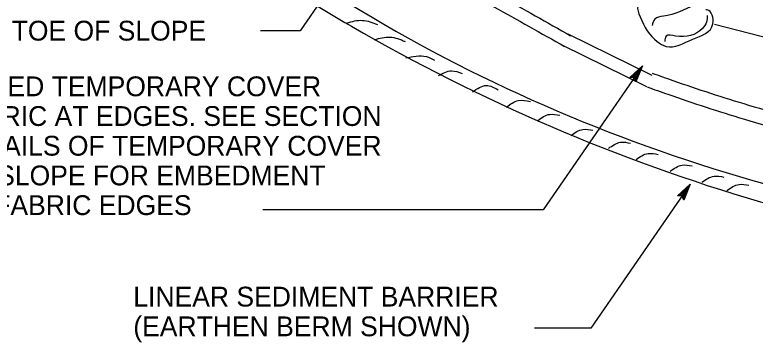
# Model space of a CAD drawing. Extents: x -894 to 866, y -476 to 714.
# Drawn here: x -695.2 to -433.7, y -266.5 to -150.8 of the extents above; entities that cross this region are included whole.
import ezdxf

# ---------------------------------------------------------------- set-up
doc = ezdxf.new("R2010")
doc.units = 0
for name, color, linetype in [('56 Stage 3 Anno', 7, 'Continuous'), ('57 Undefined', 7, 'Continuous'), ('60 Nongeo Data', 7, 'Continuous')]:
    doc.layers.add(name, color=color, linetype=linetype)

msp = doc.modelspace()

# ---------------------------------------------------------------- linework, layer by layer
at = {"layer": '56 Stage 3 Anno'}
for p, q in [((-559.28, -105.5), (-594.36, -156.37)), ((-594.36, -156.37), (-608.39, -156.37)), ((-473.52, -168.81), (-508.6, -219.68)), ((-477.95, -172.92), (-473.52, -168.81)), ((-477.54, -172.94), (-474.29, -169.93)), ((-474.29, -169.94), (-475.95, -174.02)), ((-473.52, -168.81), (-475.79, -174.41)), ((-473.52, -168.81), (-473.52, -168.81)), ((-477.12, -172.96), (-475.06, -171.05)), ((-476.74, -173.01), (-475.83, -172.16)), ((-475.83, -172.16), (-476.29, -173.29)), ((-475.06, -171.05), (-476.13, -173.69)), ((-476.42, -173.02), (-477.95, -172.92)), ((-477.95, -172.92), (-477.95, -172.92)), ((-475.79, -174.41), (-476.42, -173.02)), ((-475.79, -174.41), (-475.79, -174.41)), ((-456.63, -210.63), (-491.72, -261.5)), ((-461.07, -214.74), (-456.63, -210.63)), ((-460.66, -214.77), (-457.41, -211.75)), ((-457.41, -211.76), (-459.07, -215.84)), ((-456.63, -210.63), (-458.91, -216.24)), ((-456.63, -210.63), (-456.63, -210.63)), ((-460.24, -214.78), (-458.18, -212.87)), ((-459.86, -214.83), (-458.95, -213.99)), ((-458.95, -213.99), (-459.41, -215.12)), ((-458.18, -212.87), (-459.25, -215.51)), ((-459.54, -214.84), (-461.07, -214.74)), ((-461.07, -214.74), (-461.07, -214.74)), ((-458.91, -216.24), (-459.54, -214.84)), ((-458.91, -216.24), (-458.91, -216.24)), ((-508.6, -219.68), (-607.52, -219.68)), ((-491.72, -261.5), (-511.62, -261.5))]:
    msp.add_line(p, q, dxfattribs=at)
at = {"layer": '60 Nongeo Data'}
for p, q in [((-387.01, -169.72), (-448.09, -154.22)), ((-470.06, -172.24), (-499.71, -157.65)), ((-471.97, -176.18), (-501.62, -161.6))]:
    msp.add_line(p, q, dxfattribs=at)
for points in [[(-673.53, -90.87), (-649.93, -107.21), (-576.23, -154.83), (-431.75, -216.87), (-352.24, -232.75), (-266.95, -228.42), (-201.89, -211.1), (-131.06, -177.89), (-71.77, -125.91), (-48.43, -90.95), (-83.48, -69.07), (-124.9, -67.72)], [(-659.35, -94.05), (-646.31, -101.8), (-573.16, -149.07), (-429.81, -210.63), (-322.33, -226.39), (-269.72, -220.74), (-206.17, -204.48), (-128.14, -165.41), (-76.7, -121.59), (-56.46, -89.1), (-89.65, -70.38), (-105.54, -69.32)], [(-585.59, -112.53), (-551.92, -129.17), (-523.87, -144.1), (-498.84, -158.14)], [(-587.56, -116.42), (-553.91, -133.06), (-525.97, -147.93), (-500.96, -161.96)], [(-452.92, -146.64), (-455.73, -142.87), (-457.37, -141.26), (-460.42, -142.23), (-470.3, -144.62), (-475.11, -147.71), (-474.32, -151.45), (-468.23, -160.25), (-465.09, -161.93), (-455.69, -159.37), (-448.59, -153.92), (-450.66, -149.02), (-451.06, -148.98)], [(-455.32, -147.27), (-466.1, -151.28), (-469.15, -152.25), (-470.02, -154.58)], [(-450.58, -150.96), (-450.85, -153.35), (-452.32, -155.61), (-461.83, -158.26), (-465.08, -158.29), (-465.59, -160.15)], [(-577.88, -153.63), (-572.39, -152.72), (-567.06, -154.24)], [(-568.13, -159.56), (-562.64, -158.65), (-557.31, -160.17)], [(-557.1, -166.01), (-549.78, -165.55), (-546.89, -166.77)], [(-545.52, -172.25), (-540.95, -170.57), (-537.14, -171.49)], [(-470.02, -171.36), (-462.8, -173.95), (-436, -182.66), (-404.84, -190.74), (-377.42, -195.72), (-368.21, -197.39)], [(-533.48, -178.03), (-528.61, -175.74), (-524.49, -177.27)], [(-471.8, -176.25), (-464.48, -178.87), (-437.46, -187.66), (-405.96, -195.83), (-378.35, -200.84), (-369.14, -202.51)], [(-521.45, -183.35), (-517.33, -181.07), (-513.07, -181.37)], [(-510.48, -188.07), (-506.21, -185.94), (-502.71, -186.24)], [(-498.74, -193.39), (-494.48, -191.26), (-490.97, -191.57)], [(-485.49, -197.96), (-481.22, -195.83), (-477.72, -196.13)], [(-475.74, -201.91), (-471.47, -199.78), (-467.97, -200.08)], [(-463.7, -206.02), (-459.44, -203.89), (-455.93, -204.19)], [(-452.47, -209.93), (-448.21, -207.8), (-444.7, -208.1)], [(-443.64, -212.82), (-439.37, -210.69), (-435.87, -210.99)]]:
    msp.add_spline(points, degree=3, dxfattribs=at)

# ---------------------------------------------------------------- texts
at = {"layer": '57 Undefined'}
for s, p in [('TOE OF SLOPE', (-696.26, -159.87)), ('EMBED TEMPORARY COVER', (-718.02, -179.54)), ('FABRIC AT EDGES. SEE SECTION', (-718.02, -190.04)), ('DETAILS OF TEMPORARY COVER', (-718.02, -200.54)), ('ON SLOPE FOR EMBEDMENT', (-718.02, -211.04)), ('OF FABRIC EDGES', (-718.02, -221.54)), ('LINEAR SEDIMENT BARRIER', (-653.3, -253.88)), ('(EARTHEN BERM SHOWN)', (-653.3, -264.38))]:
    msp.add_text(s, height=7, dxfattribs=at).set_placement(p)

doc.saveas('drawing.dxf')
